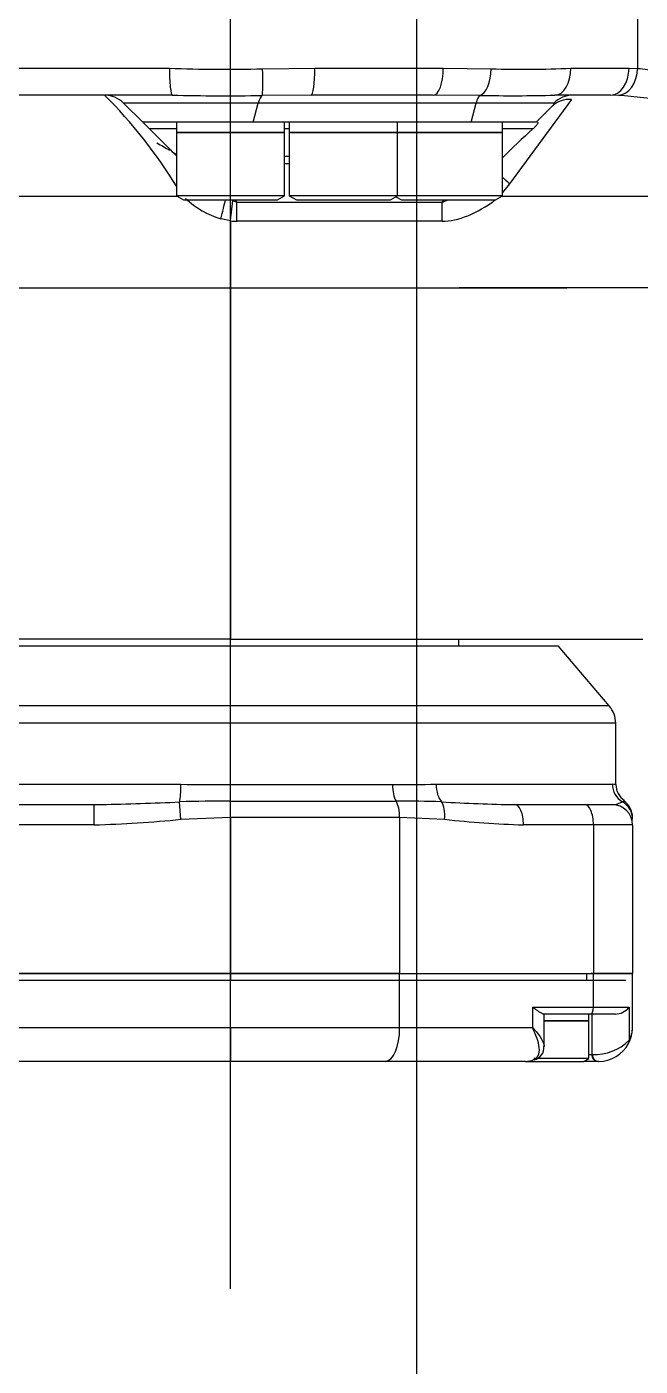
# Model space of a CAD drawing. Header units: millimetres. Extents: x 10462777 to 22643323, y 453826 to 1389191.
# Drawn here: x 11309090.1 to 11309182.4, y 597559.6 to 597761 of the extents above; entities that cross this region are included whole.
import ezdxf

# ---------------------------------------------------------------- set-up
doc = ezdxf.new("R2010")
doc.units = ezdxf.units.MM
doc.header["$LTSCALE"] = 200
doc.header["$MEASUREMENT"] = 0
doc.linetypes.add('CENTER2', pattern=[1.125, 0.75, -0.125, 0.125, -0.125])
doc.linetypes.add('PHANTOM', pattern=[2.5, 1.25, -0.25, 0.25, -0.25, 0.25, -0.25])
doc.layers.get('0').update_dxf_attribs({"linetype": 'CONTINUOUS'})
for name, color, linetype in [('2', 2, 'CONTINUOUS'), ('A290-7324-X516', 7, 'CONTINUOUS'), ('A290-7329-X501', 7, 'CONTINUOUS'), ('A290-7329-X511', 7, 'CONTINUOUS'), ('A290-7329-X513', 7, 'CONTINUOUS'), ('A290-7329-X531', 7, 'CONTINUOUS'), ('DV1_DEFAULT', 7, 'CONTINUOUS'), ('LIBRL_A6-BA-10X3', 7, 'CONTINUOUS'), ('LIBRL_A6-BA-6X16', 7, 'CONTINUOUS'), ('LIBRL_A97L-0001-', 7, 'CONTINUOUS'), ('LIBRL_A97L-0118-', 7, 'CONTINUOUS')]:
    doc.layers.add(name, color=color, linetype=linetype)
doc.layers.add('LAYOUT', color=8, linetype='CONTINUOUS', lineweight=25)

# ---------------------------------------------------------------- blocks, each defined once
blk = doc.blocks.new('r710ic')
at = {"layer": 'LAYOUT', "color": 3}
blk.add_circle((272041.37, 104232.63), 2050.12, dxfattribs=at)
blk = doc.blocks.new('A$C7DA30AB0')
at = {"layer": 'A290-7324-X516', "color": 7, "linetype": 'Continuous', "ltscale": 25.4}
blk.add_line((4609.12, 3079.83, 0), (4609.12, 3078.82, 0), dxfattribs=at)
at = {"layer": 'A290-7329-X501', "color": 7, "linetype": 'Continuous', "ltscale": 25.4}
for p, q in [((4643.46, 3078.82, 0), (4581.47, 3078.82, 0)), ((4643.46, 3078.82, 0), (4688.16, 3078.82, 0)), ((4643.46, 3015.93, 0), (4643.46, 3078.82, 0)), ((4611.66, 3015.99, 0), (4642.5, 3015.99, 0)), ((4611.66, 3015.99, 0), (4611.66, 3013.11, 0)), ((4642.5, 3015.99, 0), (4642.5, 3013.11, 0)), ((4643.46, 3015.93, 0), (4643.1, 3012.89, 0)), ((4643.46, 3015.93, 0), (4644.92, 3015.63, 0)), ((4574.62, 3012.27, 0), (4602.74, 3012.27, 0)), ((4601.51, 3010.36, 0), (4602.57, 3011.68, 0)), ((4611.66, 3013.11, 0), (4611.33, 3012.78, 0)), ((4642.5, 3013.11, 0), (4611.66, 3013.11, 0)), ((4642.83, 3012.78, 0), (4642.5, 3013.11, 0)), ((4643.35, 3012.78, 0), (4643.1, 3012.89, 0)), ((4651.41, 3012.27, 0), (4678.11, 3012.27, 0)), ((4592.2, 2997.67, 0), (4601.51, 3010.36, 0)), ((4634.63, 3007.37, 0), (4635.33, 3007.37, 0)), ((4651.59, 3006.17, 0), (4652.47, 3005.3, 0)), ((4655.65, 3002.11, 0), (4652.47, 3005.3, 0)), ((4598.01, 3002.11, 0), (4602.57, 3002.11, 0)), ((4634.63, 3002.11, 0), (4635.33, 3002.11, 0)), ((4651.59, 3002.11, 0), (4655.65, 3002.11, 0)), ((4655.65, 3002.11, 0), (4656.67, 3001.09, 0)), ((4597.49, 3001.09, 0), (4595.08, 2998.69, 0)), ((4597.49, 3001.09, 0), (4607.28, 3001.09, 0)), ((4607.28, 3001.09, 0), (4606.53, 2998.22, 0)), ((4607.28, 3001.09, 0), (4640.04, 3001.09, 0)), ((4640.04, 3001.09, 0), (4639.3, 2998.22, 0)), ((4640.04, 3001.09, 0), (4656.67, 3001.09, 0)), ((4656.67, 3001.09, 0), (4659.54, 2998.22, 0)), ((4594.84, 2998.22, 0), (4606.53, 2998.22, 0)), ((4606.53, 2998.22, 0), (4639.3, 2998.22, 0)), ((4639.3, 2998.22, 0), (4659.54, 2998.22, 0)), ((4585.11, 2997.06, 0), (4586.34, 2997.03, 0)), ((4586.34, 2997.03, 0), (4594.7, 2997.03, 0)), ((4605.94, 2997.08, 0), (4612.97, 2997.03, 0)), ((4612.97, 2997.03, 0), (4631.37, 2997.03, 0)), ((4631.37, 2997.03, 0), (4638.71, 2997.08, 0)), ((4652.23, 2997.03, 0), (4710.39, 2997.03, 0)), ((4583.53, 2992.97, 0), (4582.24, 2993, 0)), ((4582.24, 2993, 0), (4582.24, 2972.05, 0)), ((4592.31, 2992.97, 0), (4583.53, 2992.97, 0)), ((4611.48, 2992.97, 0), (4604.27, 2993.06, 0)), ((4630.78, 2992.97, 0), (4611.48, 2992.97, 0)), ((4638.64, 2993.06, 0), (4630.78, 2992.97, 0)), ((4713.67, 2992.97, 0), (4652.66, 2992.97, 0))]:
    blk.add_line(p, q, dxfattribs=at)
for centre, radius, start, end in [((4640.97, 3002.59, 0), 13.62, 47.1067, 73.1224), ((4714.9, 3049.62, 0), 74.3, 211.5141, 225.0574), ((4526.33, 3081.96, 0), 107.3, 311.9158, 315.2813), ((4650.34, 3003.17, 0), 3.01, 45.0243, 65.3972), ((4601.35, 2740.84, 0), 256.27, 88.9721, 91.4864), ((4644.24, 2628.08, 0), 369.04, 88.76, 90.8586), ((4662.42, 3001.09, 0), 4.06, 225, 270), ((4599.37, 2849.31, 0), 143.83, 88.048, 92.8141), ((4644.39, 2796.47, 0), 196.67, 87.5902, 91.6741)]:
    blk.add_arc(centre, radius, start, end, dxfattribs=at)
for centre, major_axis, ratio, start_param, end_param in [((4606.63, 3005.93, 0), (-8.71, -8.71), 0.57735, 3.665191, 4.486711), ((4647.52, 3005.93, 0), (-8.71, 8.71), 0.57735, 5.65194, 5.759587), ((4645.06, 3015.63, 0), (-1.02, -3.93), 0.03166, 4.720611, 5.529674), ((4606.63, 3005.93, 0), (7.05, 7.05), 0.305656, 0.523599, 0.675464), ((4647.52, 3005.93, 0), (-7.05, 7.05), 0.305656, 5.65194, 5.759587), ((4601.51, 3010.87, 0), (2.87, -2.87), 0.089046, 4.801201, 5.174896), ((4592.01, 3001.09, 0), (0, 4.06), 0.985723, 3.141593, 3.926991), ((4592.2, 3001.56, 0), (2.87, -2.87), 0.921515, 5.456964, 6.283185), ((4605.79, 3001.09, 0), (0, -4.06), 0.258819, 0.148938, 0.785398), ((4638.55, 3001.09, 0), (0, -4.06), 0.258819, 0.148938, 0.785398), ((4585.11, 2993, 0), (-0.25, -4.06), 0.704045, 3.228913, 4.755755), ((4586.34, 2992.97, 0), (0, -4.06), 0.689877, 3.141593, 4.712389), ((4594.7, 2992.97, 0), (0, -4.06), 0.58887, 3.141593, 4.712389), ((4606.1, 2993.06, 0), (-0.14, -4.06), 0.450971, 3.30288, 4.727919), ((4612.97, 2992.97, 0), (0, -4.06), 0.368205, 3.141593, 4.712389), ((4631.37, 2992.97, 0), (0, -4.06), 0.145997, 3.141593, 4.712389), ((4638.87, 2993.06, 0), (-0.13, 4.06), 0.055452, 0.144051, 1.569089), ((4652.23, 2992.97, 0), (0, -4.06), 0.105863, 1.570796, 3.141593)]:
    blk.add_ellipse(centre, major_axis=major_axis, ratio=ratio, start_param=start_param, end_param=end_param, dxfattribs=at)
for points, knots in [([(4634.61, 3006.27, 0), (4634.69, 3006.27, 0), (4634.78, 3006.27, 0), (4635.01, 3006.26, 0), (4635.16, 3006.25, 0), (4635.31, 3006.25, 0)], [0.48500207, 0.48500207, 0.48500207, 0.48500207, 0.5, 0.5, 0.52579168, 0.52579168, 0.52579168, 0.52579168]), ([(4597.31, 3001.09, 0), (4597.25, 3001.09, 0), (4597.24, 3001.14, 0), (4597.27, 3001.25, 0), (4597.28, 3001.29, 0), (4597.33, 3001.37, 0), (4597.36, 3001.42, 0), (4597.47, 3001.57, 0), (4597.56, 3001.67, 0), (4597.76, 3001.89, 0), (4597.88, 3002, 0), (4598.01, 3002.11, 0)], [0, 0, 0, 0, 0.25, 0.25, 0.375, 0.375, 0.5, 0.5, 0.75, 0.75, 1, 1, 1, 1]), ([(4568.88, 2999.36, 0), (4570.36, 2999.19, 0), (4571.81, 2998.97, 0), (4574.64, 2998.53, 0), (4576.02, 2998.29, 0), (4578.74, 2997.83, 0), (4580.06, 2997.61, 0), (4582.66, 2997.26, 0), (4583.91, 2997.12, 0), (4585.11, 2997.06, 0)], [0, 0, 0, 0, 0.25, 0.25, 0.5, 0.5, 0.75, 0.75, 1, 1, 1, 1]), ([(4595.08, 2998.69, 0), (4594.93, 2998.54, 0), (4594.83, 2998.42, 0), (4594.77, 2998.3, 0), (4594.76, 2998.27, 0), (4594.78, 2998.23, 0), (4594.8, 2998.22, 0), (4594.84, 2998.22, 0)], [0, 0, 0, 0, 0.5, 0.5, 0.75, 0.75, 1, 1, 1, 1]), ([(4582.24, 2993, 0), (4581.28, 2993.07, 0), (4580.26, 2993.22, 0), (4578.14, 2993.63, 0), (4577.04, 2993.88, 0), (4575.3, 2994.3, 0), (4574.72, 2994.44, 0), (4573.53, 2994.73, 0), (4572.92, 2994.87, 0), (4571.09, 2995.3, 0), (4569.83, 2995.58, 0), (4568.53, 2995.81, 0)], [0, 0, 0, 0, 0.25, 0.25, 0.5, 0.5, 0.625, 0.625, 0.75, 0.75, 1, 1, 1, 1])]:
    blk.add_open_spline(points, degree=3, knots=knots, dxfattribs=at)
at = {"layer": 'A290-7329-X511', "color": 7, "linetype": 'Continuous', "ltscale": 25.4}
for p, q in [((4583.01, 3106.76, 0), (4583.01, 3129.11, 0)), ((4588.9, 3129.11, 0), (4583.01, 3129.11, 0)), ((4588.9, 3106.76, 0), (4588.9, 3129.11, 0)), ((4589.24, 3129.11, 0), (4588.9, 3129.11, 0)), ((4618.04, 3105.66, 0), (4618.04, 3129.11, 0)), ((4643.46, 3129.11, 0), (4618.04, 3129.11, 0)), ((4643.46, 3105.66, 0), (4643.46, 3129.11, 0)), ((4737.95, 3129.11, 0), (4643.46, 3129.11, 0)), ((4583.01, 3106.76, 0), (4588.9, 3106.76, 0)), ((4588.9, 3106.76, 0), (4599.42, 3106.76, 0)), ((4611.27, 3105.93, 0), (4618.04, 3105.66, 0)), ((4643.46, 3105.66, 0), (4650.92, 3105.93, 0)), ((4650.92, 3105.93, 0), (4651.12, 3103.29, 0)), ((4663.98, 3106.76, 0), (4738.7, 3106.76, 0)), ((4663.98, 3106.76, 0), (4663.98, 3103.71, 0)), ((4618.04, 3105.66, 0), (4643.46, 3105.66, 0)), ((4643.46, 3105.66, 0), (4643.46, 3103.18, 0)), ((4590.18, 3103.71, 0), (4586.06, 3103.71, 0)), ((4600.7, 3103.71, 0), (4590.18, 3103.71, 0)), ((4643.46, 3103.18, 0), (4618.57, 3103.18, 0)), ((4643.46, 3103.18, 0), (4643.46, 3100.71, 0)), ((4738.7, 3103.71, 0), (4663.98, 3103.71, 0)), ((4585.55, 3100.7, 0), (4585.55, 3091.49, 0)), ((4612.54, 3100.66, 0), (4586.03, 3100.66, 0)), ((4643.46, 3100.71, 0), (4619.1, 3100.71, 0)), ((4692.47, 3100.66, 0), (4650.92, 3100.66, 0)), ((4585.55, 3091.49, 0), (4692.47, 3091.49, 0)), ((4586.52, 3088.86, 0), (4691.14, 3088.86, 0)), ((4586.52, 3088.86, 0), (4594.18, 3079.83, 0)), ((4692.74, 3079.83, 0), (4594.18, 3079.83, 0))]:
    blk.add_line(p, q, dxfattribs=at)
for centre, radius, start, end in [((4586.06, 3106.76, 0), 3.05, 180, 270), ((4595.01, 2959.05, 0), 147.77, 83.6819, 88.2879), ((4668.83, 2927.54, 0), 179.28, 91.5525, 95.7351), ((4586.06, 3105.66, 0), 3.05, 180.0671, 234.8395), ((4582.74, 3100.72, 0), 2.78, 359.7426, 57.7843), ((4583.68, 3104.85, 0), 1.77, 289.6429, 298.6597), ((4586.11, 3100.53, 0), 3.18, 90.875, 119.646), ((4595.31, 2814.21, 0), 289.56, 86.7487, 88.9323), ((4618.05, 3277.52, 0), 174.34, 267.9219, 270.1699), ((4644, 3324.59, 0), 221.41, 269.8617, 271.843), ((4669.67, 2728.6, 0), 375.16, 91.0377, 92.8344), ((4669.67, 2728.6, 0), 375.16, 90.8692, 91.0377), ((4586.03, 3103.42, 0), 2.76, 259.9085, 269.995), ((4627.67, 1275.27, 0), 1825.45, 90.26896, 90.47505), ((4631.99, 440.57, 0), 2660.16, 89.59226, 89.75296), ((4589.61, 3091.49, 0), 4.06, 180, 220.3645)]:
    blk.add_arc(centre, radius, start, end, dxfattribs=at)
for centre, major_axis, ratio, start_param, end_param in [((4586.06, 3105.93, 0), (-3.05, 0), 0.997183, 0, 1.047198), ((4590.18, 3106.76, 0), (0, 3.05), 0.420575, 1.570796, 3.141593), ((4600.7, 3106.76, 0), (0, 3.05), 0.420575, 1.570796, 3.141593), ((4612.55, 3105.93, 0), (-0.25, -3.04), 0.41939, 4.747145, 5.794342), ((4619.32, 3105.66, 0), (0, -3.05), 0.420575, 4.712389, 5.660359), ((4583.01, 3100.66, 0), (0, 3.05), 0.991667, 4.712389, 5.754728), ((4610.91, 3100.66, 0), (0, 3.05), 0.533952, 4.712389, 5.754728), ((4617.82, 3100.71, 0), (0, 3.05), 0.420575, 4.712389, 5.660359), ((4651.31, 3100.66, 0), (0, 3.05), 0.12883, 0.528457, 1.570796)]:
    blk.add_ellipse(centre, major_axis=major_axis, ratio=ratio, start_param=start_param, end_param=end_param, dxfattribs=at)
at = {"layer": 'A290-7329-X513', "color": 7, "linetype": 'Continuous', "ltscale": 25.4}
for p, q in [((4588.09, 3142.32, 0), (4588.15, 3142.32, 0)), ((4588.15, 3142.32, 0), (4590.32, 3142.32, 0)), ((4599.11, 3142.32, 0), (4598.16, 3142.18, 0)), ((4599.11, 3142.32, 0), (4620.17, 3142.32, 0)), ((4620.17, 3142.32, 0), (4643.46, 3142.32, 0)), ((4643.46, 3142.32, 0), (4690.7, 3142.32, 0)), ((4643.46, 3137.24, 0), (4643.46, 3142.32, 0)), ((4589.15, 3141.3, 0), (4589.06, 3141.3, 0)), ((4589.61, 3141.3, 0), (4589.15, 3141.3, 0)), ((4589.15, 3135.21, 0), (4589.15, 3141.3, 0)), ((4583.54, 3134.19, 0), (4583.54, 3139.15, 0)), ((4596.31, 3140.09, 0), (4596.31, 3135.21, 0)), ((4583.01, 3137.24, 0), (4583.01, 3129.11, 0)), ((4618.04, 3137.24, 0), (4598.08, 3137.24, 0)), ((4598.08, 3134.19, 0), (4598.08, 3137.24, 0)), ((4643.46, 3137.24, 0), (4618.04, 3137.24, 0)), ((4618.04, 3137.24, 0), (4618.04, 3130.13, 0)), ((4737.95, 3137.24, 0), (4643.46, 3137.24, 0)), ((4643.46, 3137.24, 0), (4643.46, 3129.11, 0)), ((4588.9, 3134.19, 0), (4583.54, 3134.19, 0)), ((4585.6, 3135.21, 0), (4589.32, 3135.21, 0)), ((4588.9, 3134.19, 0), (4588.9, 3129.11, 0)), ((4598.08, 3134.19, 0), (4588.9, 3134.19, 0)), ((4589.32, 3135.21, 0), (4596.44, 3135.21, 0)), ((4583.01, 3129.11, 0), (4588.9, 3129.11, 0)), ((4588.9, 3129.11, 0), (4589.24, 3129.11, 0)), ((4618.04, 3129.11, 0), (4643.46, 3129.11, 0)), ((4643.46, 3129.11, 0), (4737.95, 3129.11, 0))]:
    blk.add_line(p, q, dxfattribs=at)
for centre, radius, start, end in [((4588.09, 3137.24, 0), 5.08, 90, 151.9397), ((4588.71, 3134.04, 0), 7.27, 87.2329, 135.3357), ((4598.2, 3140.25, 0), 1.87, 102.4252, 185.3505), ((4588.09, 3137.24, 0), 5.08, 151.9397, 180), ((4586.75, 3137.23, 0), 3.74, 149.0929, 179.8722), ((4585.61, 3132.6, 0), 2.61, 90.154, 142.3409)]:
    blk.add_arc(centre, radius, start, end, dxfattribs=at)
for centre, major_axis, ratio, start_param, end_param in [((4588.09, 3141.3, 0), (0, 1.02), 0.96025, 4.712389, 6.283185), ((4588.15, 3141.3, 0), (0, 1.02), 0.991193, 4.712389, 6.283185), ((4620.17, 3137.24, 0), (0, -5.08), 0.420575, 3.141593, 4.712389), ((4584.5, 3139.15, 0), (-0.897, 0.478), 0.813261, 0, 0.580204), ((4589.32, 3134.19, 0), (0, -1.02), 0.420575, 3.141593, 4.712389)]:
    blk.add_ellipse(centre, major_axis=major_axis, ratio=ratio, start_param=start_param, end_param=end_param, dxfattribs=at)
for points, knots in [([(4598.16, 3142.18, 0), (4597.69, 3142.05, 0), (4597.38, 3141.81, 0), (4597.03, 3141.14, 0), (4596.99, 3140.72, 0), (4597.12, 3139.36, 0), (4597.54, 3138.29, 0), (4598.08, 3137.24, 0)], [0, 0, 0, 0, 0.25, 0.25, 0.5, 0.5, 1, 1, 1, 1]), ([(4598.08, 3137.24, 0), (4597.23, 3138.12, 0), (4596.53, 3139.03, 0), (4596.33, 3139.87, 0), (4596.31, 3139.98, 0), (4596.31, 3140.08, 0)], [0, 0, 0, 0, 0.5, 0.5, 0.5756638, 0.5756638, 0.5756638, 0.5756638]), ([(4596.44, 3135.21, 0), (4596.51, 3135.21, 0), (4596.6, 3135.16, 0), (4596.83, 3135.03, 0), (4596.95, 3134.95, 0), (4597.24, 3134.75, 0), (4597.39, 3134.65, 0), (4597.72, 3134.42, 0), (4597.89, 3134.31, 0), (4598.08, 3134.19, 0)], [0, 0, 0, 0, 0.25, 0.25, 0.5, 0.5, 0.75, 0.75, 1, 1, 1, 1])]:
    blk.add_open_spline(points, degree=3, knots=knots, dxfattribs=at)
at = {"layer": 'A290-7329-X531', "color": 7, "linetype": 'Continuous', "ltscale": 25.4}
for p, q in [((4589.92, 3130.13, 0), (4584.02, 3130.13, 0)), ((4618.09, 3130.13, 0), (4589.92, 3130.13, 0)), ((4589.92, 3129.11, 0), (4589.92, 3130.13, 0)), ((4618.09, 3129.11, 0), (4618.09, 3130.13, 0)), ((4643.46, 3130.13, 0), (4618.09, 3130.13, 0)), ((4737.95, 3130.13, 0), (4643.46, 3130.13, 0)), ((4643.46, 3129.11, 0), (4643.46, 3130.13, 0)), ((4589.92, 3129.11, 0), (4588.9, 3129.11, 0)), ((4618.09, 3129.11, 0), (4589.92, 3129.11, 0)), ((4643.46, 3129.11, 0), (4618.09, 3129.11, 0)), ((4737.95, 3129.11, 0), (4643.46, 3129.11, 0))]:
    blk.add_line(p, q, dxfattribs=at)
at = {"layer": 'DV1_DEFAULT', "color": 7, "linetype": 'CENTER2', "ltscale": 25.4}
blk.add_line((4643.46, 3176.51, 0), (4643.46, 2861.71, 0), dxfattribs=at)
at = {"layer": 'DV1_DEFAULT', "color": 1, "linetype": 'CENTER2', "ltscale": 7}
for p, q in [((5992.89, 3025.99, 0), (0, 3025.99, 0)), ((59.09, 3025.99, 0), (6051.98, 3025.99, 0))]:
    blk.add_line(p, q, dxfattribs=at)
at = {"layer": 'LAYOUT', "color": 6, "linetype": 'PHANTOM'}
blk.add_circle((3030.45, 3025.99, 0), 2693.02, dxfattribs=at)
at = {"layer": 'LIBRL_A6-BA-10X3', "color": 7, "linetype": 'Continuous', "ltscale": 25.4}
for p, q in [((4603.62, 3012.78, 0), (4602.57, 3012.17, 0)), ((4602.57, 3012.17, 0), (4602.57, 3002.62, 0)), ((4602.57, 3012.17, 0), (4618.37, 3012.17, 0)), ((4617.77, 3012.78, 0), (4603.62, 3012.78, 0)), ((4618.6, 3012.3, 0), (4617.77, 3012.78, 0)), ((4619.43, 3012.78, 0), (4618.37, 3012.17, 0)), ((4618.37, 3012.17, 0), (4618.37, 3002.62, 0)), ((4618.37, 3012.17, 0), (4634.63, 3012.17, 0)), ((4633.57, 3012.78, 0), (4619.43, 3012.78, 0)), ((4634.63, 3012.17, 0), (4633.57, 3012.78, 0)), ((4634.63, 3002.62, 0), (4634.63, 3012.17, 0)), ((4636.39, 3012.78, 0), (4635.33, 3012.17, 0)), ((4635.33, 3012.17, 0), (4635.33, 3002.62, 0)), ((4635.33, 3012.17, 0), (4651.59, 3012.17, 0)), ((4650.53, 3012.78, 0), (4636.39, 3012.78, 0)), ((4651.59, 3012.17, 0), (4650.53, 3012.78, 0)), ((4651.59, 3002.62, 0), (4651.59, 3012.17, 0)), ((4602.57, 3002.62, 0), (4618.37, 3002.62, 0)), ((4618.37, 3002.62, 0), (4634.63, 3002.62, 0)), ((4635.33, 3002.62, 0), (4651.59, 3002.62, 0))]:
    blk.add_line(p, q, dxfattribs=at)
at = {"layer": 'LIBRL_A6-BA-6X16', "color": 7, "linetype": 'Continuous', "ltscale": 25.4}
for p, q in [((4590.32, 3142.32, 0), (4589.61, 3141.91, 0)), ((4599.07, 3142.32, 0), (4590.32, 3142.32, 0)), ((4589.61, 3141.91, 0), (4597.86, 3141.91, 0)), ((4589.61, 3141.91, 0), (4589.61, 3136.22, 0)), ((4589.61, 3136.22, 0), (4596.31, 3136.22, 0))]:
    blk.add_line(p, q, dxfattribs=at)
at = {"layer": 'LIBRL_A97L-0001-', "color": 7, "linetype": 'Continuous', "ltscale": 25.4}
for p, q in [((4596.31, 3136.22, 0), (4589.61, 3136.22, 0)), ((4589.61, 3136.22, 0), (4589.61, 3135.21, 0)), ((4602.57, 3002.62, 0), (4602.57, 3001.09, 0)), ((4618.37, 3002.62, 0), (4602.57, 3002.62, 0)), ((4618.37, 3002.62, 0), (4618.37, 3001.09, 0)), ((4634.63, 3002.62, 0), (4618.37, 3002.62, 0)), ((4634.63, 3001.09, 0), (4634.63, 3002.62, 0)), ((4635.33, 3002.62, 0), (4635.33, 3001.09, 0)), ((4651.59, 3002.62, 0), (4635.33, 3002.62, 0)), ((4651.59, 3001.09, 0), (4651.59, 3002.62, 0))]:
    blk.add_line(p, q, dxfattribs=at)
at = {"layer": 'LIBRL_A97L-0118-', "color": 7, "linetype": 'Continuous', "ltscale": 25.4}
blk.add_arc((4062.8, 1969.84, 0), 1191.66, 60.22716, 60.33387, dxfattribs=at)

msp = doc.modelspace()

# ---------------------------------------------------------------- linework, layer by layer
at = {"layer": '2', "color": 252, "linetype": 'Continuous'}
msp.add_line((11309148.79501, 597375.90946, 0), (11309148.79501, 598213.38354, 0), dxfattribs=at)

# ---------------------------------------------------------------- block references
at = {"ltscale": 10, "rotation": 180}
msp.add_blockref('A$C7DA30AB0', (11313764.24811, 600747.76955, 0), dxfattribs=at)
at = {"layer": 'LAYOUT', "color": 2, "rotation": 89.99999999999999}
msp.add_blockref('r710ic', (11412573.40786, 324839.74027, 0), dxfattribs=at)

doc.saveas('drawing.dxf')
